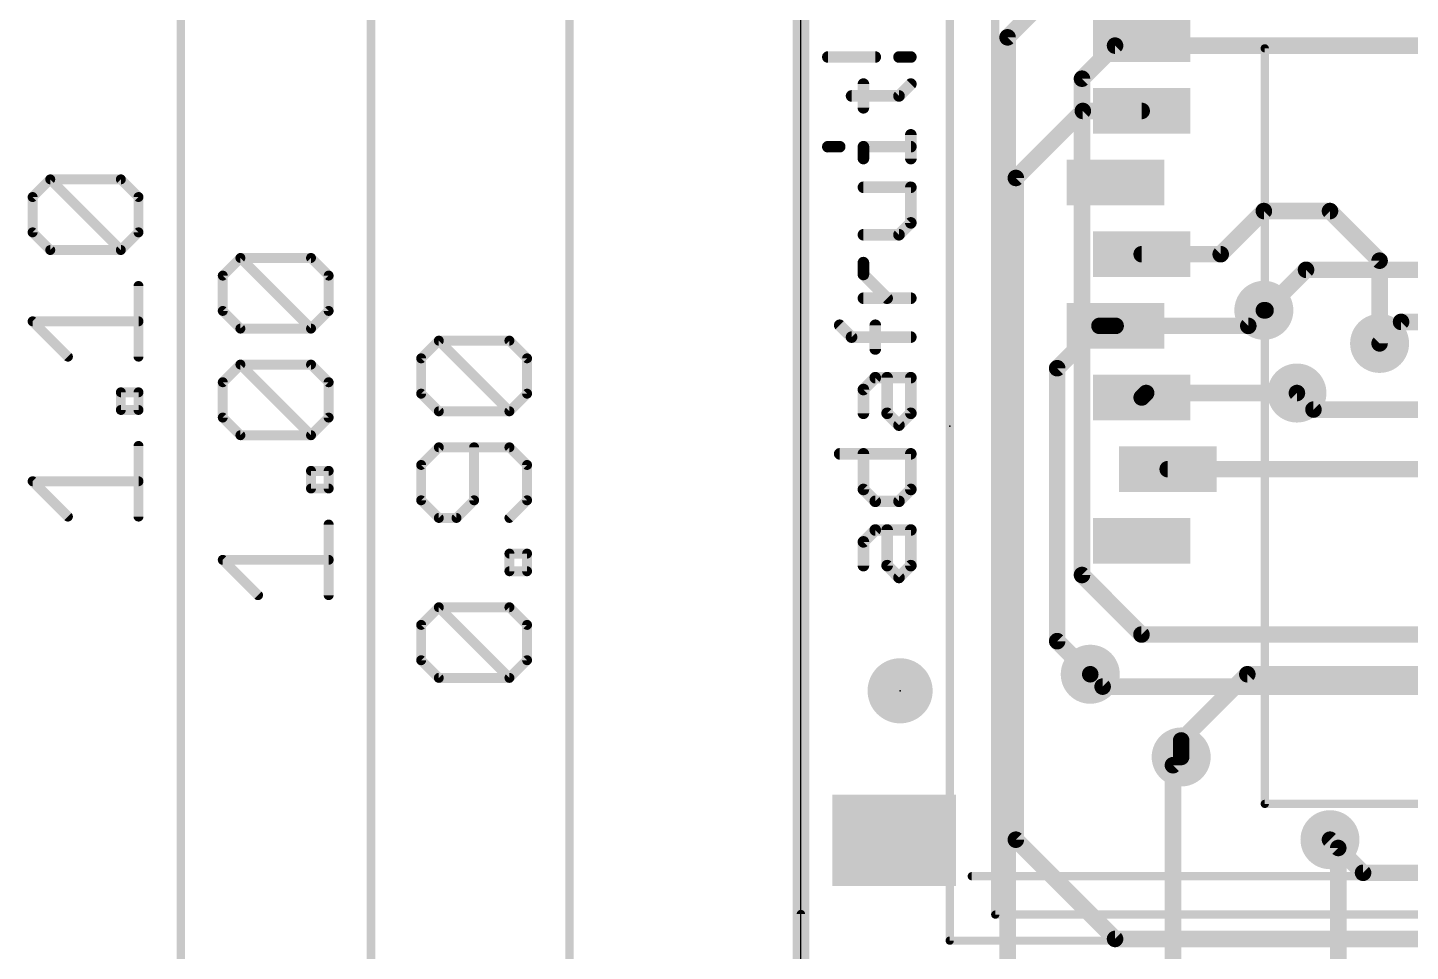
# Model space of a CAD drawing. Extents: x -13.4 to 36.9, y -18 to 22.9.
# Drawn here: x -13.4 to 7.84, y -4 to 10.18 of the extents above; entities that cross this region are included whole.
import ezdxf

# ---------------------------------------------------------------- set-up
doc = ezdxf.new("R2010")
doc.units = 0
for name, color, linetype in [('1', 12, 'CONTINUOUS'), ('16', 132, 'CONTINUOUS'), ('18', 110, 'CONTINUOUS'), ('20', 53, 'CONTINUOUS'), ('21', 40, 'CONTINUOUS'), ('22', 6, 'CONTINUOUS'), ('23', 53, 'CONTINUOUS'), ('24', 53, 'CONTINUOUS'), ('47', 253, 'CONTINUOUS')]:
    doc.layers.add(name, color=color, linetype=linetype)

# ---------------------------------------------------------------- blocks, each defined once
blk = doc.blocks.new('RECT')
blk.add_solid([(-0.5, -0.5), (0.5, -0.5), (-0.5, 0.5), (0.5, 0.5)])
blk = doc.blocks.new('PIE')
at = {"const_width": 0.5}
blk.add_lwpolyline([(0, -0.25, 1), (0, 0.25, 1), (0, -0.25)], format="xyb", dxfattribs=at)
blk = doc.blocks.new('ROUNDV')
at = {"const_width": 0.5}
blk.add_lwpolyline([(0, -0.25, 1), (0, 0.25, 1), (0, -0.25)], format="xyb", dxfattribs=at)

msp = doc.modelspace()

# ---------------------------------------------------------------- linework, layer by layer
at = {"layer": '1', "const_width": 0.254}
for points in [[(-1.524, 13.97), (-1.524, -8.763)], [(1.778, 7.874), (2.807, 8.903)], [(2.807, 8.903), (3.711, 8.903)], [(1.778, 7.874), (1.778, -2.286)], [(5.588, 7.366), (4.925, 6.703)], [(5.588, 7.366), (6.604, 7.366)], [(6.604, 7.366), (7.366, 6.604)], [(4.925, 6.703), (3.711, 6.703)], [(7.366, 6.604), (7.366, 5.334)], [(5.349, 5.603), (5.588, 5.842)], [(2.413, 4.953), (3.063, 5.603)], [(3.063, 5.603), (3.311, 5.603)], [(3.311, 5.603), (5.349, 5.603)], [(2.413, 0.762), (2.413, 4.953)], [(3.711, 4.503), (3.78, 4.572)], [(3.78, 4.572), (6.096, 4.572)], [(10.567, 3.403), (4.111, 3.403)], [(2.921, 0.254), (2.413, 0.762)], [(5.334, 0.254), (4.318, -0.762)], [(9.906, 0.254), (5.334, 0.254)], [(4.318, -0.762), (4.318, -1.016)], [(1.778, -2.286), (3.302, -3.81)], [(7.112, -2.794), (6.604, -2.286)], [(18.288, -2.794), (7.112, -2.794)], [(3.302, -3.81), (15.748, -3.81)]]:
    msp.add_lwpolyline(points, dxfattribs=at)
at = {"layer": '1', "const_width": 0.127}
for points in [[(2.807, 8.9665, 1), (2.807, 8.8395)], [(2.8519, 8.8581, 1), (2.7621, 8.9479)], [(3.711, 8.8395, 1), (3.711, 8.9665)], [(1.8415, 7.874, 1), (1.7145, 7.874)], [(1.7331, 7.9189, 1), (1.8229, 7.8291)], [(5.588, 7.4295, 1), (5.588, 7.3025)], [(5.6329, 7.3211, 1), (5.5431, 7.4109)], [(6.6489, 7.4109, 1), (6.5591, 7.3211)], [(6.604, 7.3025, 1), (6.604, 7.4295)], [(3.711, 6.7665, 1), (3.711, 6.6395)], [(4.8801, 6.7479, 1), (4.9699, 6.6581)], [(4.925, 6.6395, 1), (4.925, 6.7665)], [(7.4295, 6.604, 1), (7.3025, 6.604)], [(7.3211, 6.5591, 1), (7.4109, 6.6489)], [(5.6329, 5.7971, 1), (5.5431, 5.8869)], [(3.063, 5.6665, 1), (3.063, 5.5395)], [(3.1079, 5.5581, 1), (3.0181, 5.6479)], [(3.311, 5.6665, 1), (3.311, 5.5395)], [(3.311, 5.5395, 1), (3.311, 5.6665)], [(5.3041, 5.6479, 1), (5.3939, 5.5581)], [(5.349, 5.5395, 1), (5.349, 5.6665)], [(7.3025, 5.334, 1), (7.4295, 5.334)], [(2.4765, 4.953, 1), (2.3495, 4.953)], [(2.3681, 4.9979, 1), (2.4579, 4.9081)], [(3.78, 4.6355, 1), (3.78, 4.5085)], [(3.8249, 4.5271, 1), (3.7351, 4.6169)], [(6.096, 4.5085, 1), (6.096, 4.6355)], [(3.6661, 4.5479, 1), (3.7559, 4.4581)], [(4.111, 3.4665, 1), (4.111, 3.3395)], [(2.4579, 0.8069, 1), (2.3681, 0.7171)], [(2.3495, 0.762, 1), (2.4765, 0.762)], [(2.8761, 0.2091, 1), (2.9659, 0.2989)], [(5.334, 0.3175, 1), (5.334, 0.1905)], [(5.3789, 0.2091, 1), (5.2891, 0.2989)], [(4.3815, -0.762, 1), (4.2545, -0.762)], [(4.2731, -0.7171, 1), (4.3629, -0.8069)], [(4.2545, -1.016, 1), (4.3815, -1.016)], [(1.8229, -2.2411, 1), (1.7331, -2.3309)], [(1.7145, -2.286, 1), (1.8415, -2.286)], [(6.6489, -2.2411, 1), (6.5591, -2.3309)], [(7.112, -2.7305, 1), (7.112, -2.8575)], [(7.0671, -2.8389, 1), (7.1569, -2.7491)], [(3.302, -3.7465, 1), (3.302, -3.8735)], [(3.2571, -3.8549, 1), (3.3469, -3.7651)]]:
    msp.add_lwpolyline(points, format="xyb", dxfattribs=at)
at = {"layer": '16', "const_width": 0.254}
for points in [[(1.651, 10.033), (3.048, 11.43)], [(1.651, -6.35), (1.651, 10.033)], [(2.794, 9.398), (3.302, 9.906)], [(3.302, 9.906), (19.05, 9.906)], [(2.794, 1.778), (2.794, 9.398)], [(6.236, 6.464), (5.614, 5.842)], [(6.236, 6.464), (9.144, 6.464)], [(5.614, 5.842), (5.588, 5.842)], [(7.366, 5.334), (7.696, 5.664)], [(7.696, 5.664), (10.762, 5.664)], [(6.096, 4.572), (6.35, 4.318)], [(6.35, 4.318), (8.382, 4.318)], [(3.708, 0.864), (2.794, 1.778)], [(10.762, 0.864), (3.708, 0.864)], [(3.111, 0.064), (2.921, 0.254)], [(10.762, 0.064), (3.111, 0.064)], [(4.318, -1.016), (4.191, -1.143)], [(4.191, -1.143), (4.191, -6.35)], [(6.731, -2.413), (6.604, -2.286)], [(6.731, -6.35), (6.731, -2.413)]]:
    msp.add_lwpolyline(points, dxfattribs=at)
at = {"layer": '16', "const_width": 0.127}
for points in [[(1.7145, 10.033, 1), (1.5875, 10.033)], [(1.6061, 10.0779, 1), (1.6959, 9.9881)], [(3.302, 9.9695, 1), (3.302, 9.8425)], [(3.3469, 9.8611, 1), (3.2571, 9.9509)], [(2.8575, 9.398, 1), (2.7305, 9.398)], [(2.7491, 9.4429, 1), (2.8389, 9.3531)], [(6.236, 6.5275, 1), (6.236, 6.4005)], [(6.2809, 6.4191, 1), (6.1911, 6.5089)], [(5.588, 5.9055, 1), (5.588, 5.7785)], [(5.5691, 5.8869, 1), (5.6589, 5.7971)], [(5.614, 5.7785, 1), (5.614, 5.9055)], [(7.696, 5.7275, 1), (7.696, 5.6005)], [(7.7409, 5.6191, 1), (7.6511, 5.7089)], [(7.3211, 5.3789, 1), (7.4109, 5.2891)], [(6.1409, 4.6169, 1), (6.0511, 4.5271)], [(6.35, 4.3815, 1), (6.35, 4.2545)], [(6.3051, 4.2731, 1), (6.3949, 4.3629)], [(2.8389, 1.8229, 1), (2.7491, 1.7331)], [(2.7305, 1.778, 1), (2.8575, 1.778)], [(3.708, 0.9275, 1), (3.708, 0.8005)], [(3.6631, 0.8191, 1), (3.7529, 0.9089)], [(2.9659, 0.2989, 1), (2.8761, 0.2091)], [(3.111, 0.1275, 1), (3.111, 0.0005)], [(3.0661, 0.0191, 1), (3.1559, 0.1089)], [(4.2545, -1.143, 1), (4.1275, -1.143)], [(4.1461, -1.0981, 1), (4.2359, -1.1879)], [(4.3629, -1.0609, 1), (4.2731, -0.9711)], [(6.6489, -2.2411, 1), (6.5591, -2.3309)], [(6.7945, -2.413, 1), (6.6675, -2.413)], [(6.6861, -2.4579, 1), (6.7759, -2.3681)]]:
    msp.add_lwpolyline(points, format="xyb", dxfattribs=at)
at = {"layer": '20'}
msp.add_line((-1.524, -6.223), (-1.524, 16.51), dxfattribs=at)
at = {"layer": '21'}
for points, const_width in [([(-1.1102, 9.7308), (-0.3815, 9.7308)], 0.1778), ([(-0.0171, 9.7308), (0.1651, 9.7308)], 0.1778), ([(-0.5637, 8.9512), (-0.5637, 9.3156)], 0.1778), ([(-0.0171, 9.1334), (0.1651, 9.3156)], 0.1778), ([(-0.7458, 9.1334), (-0.0171, 9.1334)], 0.1778), ([(0.1651, 8.1716), (0.1651, 8.536)], 0.1778), ([(-1.1102, 8.3538), (-0.928, 8.3538)], 0.1778), ([(-0.5637, 8.1716), (-0.5637, 8.3538)], 0.1778), ([(-0.5637, 8.3538), (0.1651, 8.3538)], 0.1778), ([(0.1651, 7.7309), (-0.5637, 7.7309)], 0.1778), ([(0.1651, 7.1844), (0.1651, 7.7309)], 0.1778), ([(-0.0171, 7.0022), (0.1651, 7.1844)], 0.1778), ([(-0.5637, 7.0022), (-0.0171, 7.0022)], 0.1778), ([(-0.5637, 6.3921), (-0.5637, 6.5743)], 0.1778), ([(-0.1993, 6.0277), (-0.5637, 6.3921)], 0.1778), ([(0.1651, 6.0277), (-0.5637, 6.0277)], 0.1778), ([(-0.7458, 5.4303), (-0.928, 5.6125)], 0.1778), ([(-0.3815, 5.2481), (-0.3815, 5.6125)], 0.1778), ([(0.1651, 5.4303), (-0.7458, 5.4303)], 0.1778), ([(-0.5637, 4.6253), (-0.3815, 4.8074)], 0.1778), ([(-0.3815, 4.8074), (0.1651, 4.8074)], 0.1778), ([(-0.1993, 4.2609), (-0.1993, 4.8074)], 0.1778), ([(0.1651, 4.8074), (0.1651, 4.2609)], 0.1778), ([(-0.5637, 4.2609), (-0.5637, 4.6253)], 0.1778), ([(-0.0171, 4.0787), (-0.1993, 4.2609)], 0.1778), ([(0.1651, 4.2609), (-0.0171, 4.0787)], 0.1778), ([(-0.928, 3.6381), (0.1651, 3.6381)], 0.1778), ([(-0.5637, 3.0915), (-0.5637, 3.6381)], 0.1778), ([(0.1651, 3.6381), (0.1651, 3.0915)], 0.1778), ([(-0.3815, 2.9093), (-0.5637, 3.0915)], 0.1778), ([(-0.0171, 2.9093), (-0.3815, 2.9093)], 0.1778), ([(0.1651, 3.0915), (-0.0171, 2.9093)], 0.1778), ([(-0.5637, 2.2865), (-0.3815, 2.4687)], 0.1778), ([(-0.3815, 2.4687), (0.1651, 2.4687)], 0.1778), ([(-0.1993, 1.9221), (-0.1993, 2.4687)], 0.1778), ([(0.1651, 2.4687), (0.1651, 1.9221)], 0.1778), ([(-0.5637, 1.9221), (-0.5637, 2.2865)], 0.1778), ([(-0.0171, 1.7399), (-0.1993, 1.9221)], 0.1778), ([(0.1651, 1.9221), (-0.0171, 1.7399)], 0.1778), ([(14.451, -2.847), (1.101, -2.847)], 0.127)]:
    msp.add_lwpolyline(points, dxfattribs=dict(at, const_width=const_width))
for points, const_width in [([(-1.1102, 9.7752, 1), (-1.1102, 9.6863)], 0.0889), ([(-0.3815, 9.6863, 1), (-0.3815, 9.7752)], 0.0889), ([(-0.0171, 9.7752, 1), (-0.0171, 9.6863)], 0.0889), ([(0.1651, 9.6863, 1), (0.1651, 9.7752)], 0.0889), ([(-0.5192, 9.3156, 1), (-0.6081, 9.3156)], 0.0889), ([(0.1965, 9.2841, 1), (0.1337, 9.347)], 0.0889), ([(-0.7458, 9.1778, 1), (-0.7458, 9.0889)], 0.0889), ([(-0.0485, 9.1648, 1), (0.0143, 9.1019)], 0.0889), ([(-0.0171, 9.0889, 1), (-0.0171, 9.1778)], 0.0889), ([(-0.6081, 8.9512, 1), (-0.5192, 8.9512)], 0.0889), ([(0.2096, 8.536, 1), (0.1206, 8.536)], 0.0889), ([(-1.1102, 8.3982, 1), (-1.1102, 8.3093)], 0.0889), ([(-0.928, 8.3093, 1), (-0.928, 8.3982)], 0.0889), ([(-0.5637, 8.3982, 1), (-0.5637, 8.3093)], 0.0889), ([(-0.5192, 8.3538, 1), (-0.6081, 8.3538)], 0.0889), ([(0.1651, 8.3093, 1), (0.1651, 8.3982)], 0.0889), ([(-0.6081, 8.1716, 1), (-0.5192, 8.1716)], 0.0889), ([(0.1206, 8.1716, 1), (0.2096, 8.1716)], 0.0889), ([(-0.5637, 7.7754, 1), (-0.5637, 7.6865)], 0.0889), ([(0.2096, 7.7309, 1), (0.1206, 7.7309)], 0.0889), ([(0.1651, 7.6865, 1), (0.1651, 7.7754)], 0.0889), ([(0.1206, 7.1844, 1), (0.2096, 7.1844)], 0.0889), ([(0.1965, 7.1529, 1), (0.1337, 7.2158)], 0.0889), ([(-0.5637, 7.0466, 1), (-0.5637, 6.9577)], 0.0889), ([(-0.0485, 7.0336, 1), (0.0143, 6.9708)], 0.0889), ([(-0.0171, 6.9577, 1), (-0.0171, 7.0466)], 0.0889), ([(-0.5192, 6.5743, 1), (-0.6081, 6.5743)], 0.0889), ([(-0.5322, 6.4235, 1), (-0.5951, 6.3606)], 0.0889), ([(-0.6081, 6.3921, 1), (-0.5192, 6.3921)], 0.0889), ([(-0.5637, 6.0721, 1), (-0.5637, 5.9832)], 0.0889), ([(-0.2307, 5.9963, 1), (-0.1678, 6.0591)], 0.0889), ([(0.1651, 5.9832, 1), (0.1651, 6.0721)], 0.0889), ([(-0.8966, 5.6439, 1), (-0.9595, 5.581)], 0.0889), ([(-0.337, 5.6125, 1), (-0.4259, 5.6125)], 0.0889), ([(-0.7458, 5.4747, 1), (-0.7458, 5.3858)], 0.0889), ([(-0.7773, 5.3988, 1), (-0.7144, 5.4617)], 0.0889), ([(0.1651, 5.3858, 1), (0.1651, 5.4747)], 0.0889), ([(-0.4259, 5.2481, 1), (-0.337, 5.2481)], 0.0889), ([(-0.3815, 4.8519, 1), (-0.3815, 4.763)], 0.0889), ([(-0.35, 4.776, 1), (-0.4129, 4.8389)], 0.0889), ([(-0.1548, 4.8074, 1), (-0.2437, 4.8074)], 0.0889), ([(0.2096, 4.8074, 1), (0.1206, 4.8074)], 0.0889), ([(0.1651, 4.763, 1), (0.1651, 4.8519)], 0.0889), ([(-0.5951, 4.6567, 1), (-0.5322, 4.5938)], 0.0889), ([(-0.5192, 4.6253, 1), (-0.6081, 4.6253)], 0.0889), ([(-0.6081, 4.2609, 1), (-0.5192, 4.2609)], 0.0889), ([(-0.1678, 4.2923, 1), (-0.2307, 4.2295)], 0.0889), ([(-0.2437, 4.2609, 1), (-0.1548, 4.2609)], 0.0889), ([(0.1206, 4.2609, 1), (0.2096, 4.2609)], 0.0889), ([(0.1965, 4.2295, 1), (0.1337, 4.2923)], 0.0889), ([(-0.0485, 4.1101, 1), (0.0143, 4.0473)], 0.0889), ([(-0.0485, 4.0473, 1), (0.0143, 4.1101)], 0.0889), ([(-0.928, 3.6825, 1), (-0.928, 3.5936)], 0.0889), ([(-0.5192, 3.6381, 1), (-0.6081, 3.6381)], 0.0889), ([(0.2096, 3.6381, 1), (0.1206, 3.6381)], 0.0889), ([(0.1651, 3.5936, 1), (0.1651, 3.6825)], 0.0889), ([(-0.5322, 3.1229, 1), (-0.5951, 3.0601)], 0.0889), ([(-0.6081, 3.0915, 1), (-0.5192, 3.0915)], 0.0889), ([(-0.3815, 2.9537, 1), (-0.3815, 2.8648)], 0.0889), ([(-0.4129, 2.8779, 1), (-0.35, 2.9407)], 0.0889), ([(-0.0485, 2.9407, 1), (0.0143, 2.8779)], 0.0889), ([(-0.0171, 2.8648, 1), (-0.0171, 2.9537)], 0.0889), ([(0.1206, 3.0915, 1), (0.2096, 3.0915)], 0.0889), ([(0.1965, 3.0601, 1), (0.1337, 3.1229)], 0.0889), ([(-0.3815, 2.5131, 1), (-0.3815, 2.4242)], 0.0889), ([(-0.35, 2.4372, 1), (-0.4129, 2.5001)], 0.0889), ([(-0.1548, 2.4687, 1), (-0.2437, 2.4687)], 0.0889), ([(0.2096, 2.4687, 1), (0.1206, 2.4687)], 0.0889), ([(0.1651, 2.4242, 1), (0.1651, 2.5131)], 0.0889), ([(-0.5951, 2.3179, 1), (-0.5322, 2.255)], 0.0889), ([(-0.5192, 2.2865, 1), (-0.6081, 2.2865)], 0.0889), ([(-0.6081, 1.9221, 1), (-0.5192, 1.9221)], 0.0889), ([(-0.1678, 1.9535, 1), (-0.2307, 1.8907)], 0.0889), ([(-0.2437, 1.9221, 1), (-0.1548, 1.9221)], 0.0889), ([(0.1206, 1.9221, 1), (0.2096, 1.9221)], 0.0889), ([(0.1965, 1.8907, 1), (0.1337, 1.9535)], 0.0889), ([(-0.0485, 1.7713, 1), (0.0143, 1.7085)], 0.0889), ([(-0.0485, 1.7085, 1), (0.0143, 1.7713)], 0.0889), ([(1.101, -2.8152, 1), (1.101, -2.8788)], 0.0635)]:
    msp.add_lwpolyline(points, format="xyb", dxfattribs=dict(at, const_width=const_width))
at = {"layer": '22', "const_width": 0.127}
for points in [[(0.762, -3.836), (0.762, 11.964)], [(1.462, 11.564), (1.462, -3.436)], [(25.762, 9.864), (5.602, 9.864)], [(5.602, 9.864), (5.602, -1.736)], [(5.602, -1.736), (25.762, -1.736)], [(1.462, -3.436), (27.262, -3.436)], [(27.762, -3.836), (0.762, -3.836)]]:
    msp.add_lwpolyline(points, dxfattribs=at)
at = {"layer": '22', "const_width": 0.0635}
for points in [[(5.602, 9.8958, 1), (5.602, 9.8323)], [(5.6338, 9.864, 1), (5.5703, 9.864)], [(5.602, -1.7043, 1), (5.602, -1.7677)], [(5.5703, -1.736, 1), (5.6338, -1.736)], [(1.462, -3.4042, 1), (1.462, -3.4678)], [(1.4303, -3.436, 1), (1.4937, -3.436)], [(0.762, -3.8043, 1), (0.762, -3.8678)], [(0.7303, -3.836, 1), (0.7937, -3.836)]]:
    msp.add_lwpolyline(points, format="xyb", dxfattribs=at)
at = {"layer": '23'}
msp.add_point((0, 0), dxfattribs=at)
at = {"layer": '24'}
msp.add_point((0.762, 4.064), dxfattribs=at)
at = {"layer": '47'}
for points, const_width in [([(-11.049, -8.825), (-11.049, 18.985)], 0.13), ([(-8.128, -8.698), (-8.128, 16.445)], 0.13), ([(-5.08, -8.698), (-5.08, 13.905)], 0.13), ([(-13.3267, 7.5812), (-13.0555, 7.8524)], 0.1524), ([(-13.0555, 7.8524), (-11.9709, 7.8524)], 0.1524), ([(-11.9709, 6.7677), (-13.0555, 7.8524)], 0.1524), ([(-11.9709, 7.8524), (-11.6997, 7.5812)], 0.1524), ([(-13.3267, 7.0389), (-13.3267, 7.5812)], 0.1524), ([(-11.6997, 7.5812), (-11.6997, 7.0389)], 0.1524), ([(-13.0555, 6.7677), (-13.3267, 7.0389)], 0.1524), ([(-11.6997, 7.0389), (-11.9709, 6.7677)], 0.1524), ([(-11.9709, 6.7677), (-13.0555, 6.7677)], 0.1524), ([(-10.4057, 6.3747), (-10.1345, 6.6459)], 0.1524), ([(-10.1345, 6.6459), (-9.0499, 6.6459)], 0.1524), ([(-9.0499, 5.5612), (-10.1345, 6.6459)], 0.1524), ([(-9.0499, 6.6459), (-8.7787, 6.3747)], 0.1524), ([(-10.4057, 5.8324), (-10.4057, 6.3747)], 0.1524), ([(-8.7787, 6.3747), (-8.7787, 5.8324)], 0.1524), ([(-11.6997, 5.1305), (-11.6997, 6.2152)], 0.1524), ([(-12.7844, 5.1305), (-13.3267, 5.6729)], 0.1524), ([(-13.3267, 5.6729), (-11.6997, 5.6729)], 0.1524), ([(-10.1345, 5.5612), (-10.4057, 5.8324)], 0.1524), ([(-8.7787, 5.8324), (-9.0499, 5.5612)], 0.1524), ([(-9.0499, 5.5612), (-10.1345, 5.5612)], 0.1524), ([(-7.3577, 5.1047), (-7.0865, 5.3759)], 0.1524), ([(-7.0865, 5.3759), (-6.0019, 5.3759)], 0.1524), ([(-6.0019, 4.2912), (-7.0865, 5.3759)], 0.1524), ([(-6.0019, 5.3759), (-5.7307, 5.1047)], 0.1524), ([(-7.3577, 4.5624), (-7.3577, 5.1047)], 0.1524), ([(-5.7307, 5.1047), (-5.7307, 4.5624)], 0.1524), ([(-10.4057, 4.7375), (-10.1345, 5.0087)], 0.1524), ([(-10.1345, 5.0087), (-9.0499, 5.0087)], 0.1524), ([(-9.0499, 3.924), (-10.1345, 5.0087)], 0.1524), ([(-9.0499, 5.0087), (-8.7787, 4.7375)], 0.1524), ([(-10.4057, 4.1952), (-10.4057, 4.7375)], 0.1524), ([(-8.7787, 4.7375), (-8.7787, 4.1952)], 0.1524), ([(-11.9709, 4.312), (-11.9709, 4.5831)], 0.1524), ([(-11.9709, 4.5831), (-11.6997, 4.5831)], 0.1524), ([(-11.6997, 4.5831), (-11.6997, 4.312)], 0.1524), ([(-7.0865, 4.2912), (-7.3577, 4.5624)], 0.1524), ([(-5.7307, 4.5624), (-6.0019, 4.2912)], 0.1524), ([(-11.6997, 4.312), (-11.9709, 4.312)], 0.1524), ([(-10.1345, 3.924), (-10.4057, 4.1952)], 0.1524), ([(-8.7787, 4.1952), (-9.0499, 3.924)], 0.1524), ([(-6.0019, 4.2912), (-7.0865, 4.2912)], 0.1524), ([(-11.6997, 2.6748), (-11.6997, 3.7595)], 0.1524), ([(-9.0499, 3.924), (-10.1345, 3.924)], 0.1524), ([(-7.0865, 3.7387), (-7.3577, 3.4675)], 0.1524), ([(-6.0019, 3.7387), (-7.0865, 3.7387)], 0.1524), ([(-6.5442, 2.9252), (-6.5442, 3.7387)], 0.1524), ([(-5.7307, 3.4675), (-6.0019, 3.7387)], 0.1524), ([(-9.0499, 3.1055), (-9.0499, 3.3766)], 0.1524), ([(-9.0499, 3.3766), (-8.7787, 3.3766)], 0.1524), ([(-8.7787, 3.3766), (-8.7787, 3.1055)], 0.1524), ([(-7.3577, 3.4675), (-7.3577, 2.9252)], 0.1524), ([(-5.7307, 2.9252), (-5.7307, 3.4675)], 0.1524), ([(-12.7844, 2.6748), (-13.3267, 3.2171)], 0.1524), ([(-13.3267, 3.2171), (-11.6997, 3.2171)], 0.1524), ([(-8.7787, 3.1055), (-9.0499, 3.1055)], 0.1524), ([(-7.3577, 2.9252), (-7.0865, 2.654)], 0.1524), ([(-6.8154, 2.654), (-6.5442, 2.9252)], 0.1524), ([(-6.0019, 2.654), (-5.7307, 2.9252)], 0.1524), ([(-8.7787, 1.4683), (-8.7787, 2.553)], 0.1524), ([(-7.0865, 2.654), (-6.8154, 2.654)], 0.1524), ([(-6.0019, 1.8355), (-6.0019, 2.1066)], 0.1524), ([(-6.0019, 2.1066), (-5.7307, 2.1066)], 0.1524), ([(-5.7307, 2.1066), (-5.7307, 1.8355)], 0.1524), ([(-9.8634, 1.4683), (-10.4057, 2.0106)], 0.1524), ([(-10.4057, 2.0106), (-8.7787, 2.0106)], 0.1524), ([(-5.7307, 1.8355), (-6.0019, 1.8355)], 0.1524), ([(-7.3577, 1.0118), (-7.0865, 1.283)], 0.1524), ([(-7.0865, 1.283), (-6.0019, 1.283)], 0.1524), ([(-6.0019, 0.1983), (-7.0865, 1.283)], 0.1524), ([(-6.0019, 1.283), (-5.7307, 1.0118)], 0.1524), ([(-7.3577, 0.4695), (-7.3577, 1.0118)], 0.1524), ([(-5.7307, 1.0118), (-5.7307, 0.4695)], 0.1524), ([(-7.0865, 0.1983), (-7.3577, 0.4695)], 0.1524), ([(-5.7307, 0.4695), (-6.0019, 0.1983)], 0.1524), ([(-6.0019, 0.1983), (-7.0865, 0.1983)], 0.1524), ([(-1.524, -3.429), (-1.524, -17.952)], 0.13)]:
    msp.add_lwpolyline(points, dxfattribs=dict(at, const_width=const_width))
for points, const_width in [([(-13.0286, 7.8793, 1), (-13.0825, 7.8254)], 0.0762), ([(-13.0555, 7.8905, 1), (-13.0555, 7.8143)], 0.0762), ([(-13.0286, 7.8254, 1), (-13.0825, 7.8793)], 0.0762), ([(-11.9439, 7.8793, 1), (-11.9978, 7.8254)], 0.0762), ([(-11.9709, 7.8143, 1), (-11.9709, 7.8905)], 0.0762), ([(-13.2886, 7.5812, 1), (-13.3648, 7.5812)], 0.0762), ([(-11.6616, 7.5812, 1), (-11.7378, 7.5812)], 0.0762), ([(-13.3536, 7.6081, 1), (-13.2997, 7.5543)], 0.0762), ([(-11.7266, 7.5543, 1), (-11.6728, 7.6081)], 0.0762), ([(-13.2997, 7.0658, 1), (-13.3536, 7.0119)], 0.0762), ([(-13.3648, 7.0389, 1), (-13.2886, 7.0389)], 0.0762), ([(-11.7378, 7.0389, 1), (-11.6616, 7.0389)], 0.0762), ([(-11.6728, 7.0119, 1), (-11.7266, 7.0658)], 0.0762), ([(-13.0555, 6.8058, 1), (-13.0555, 6.7296)], 0.0762), ([(-13.0825, 6.7408, 1), (-13.0286, 6.7946)], 0.0762), ([(-11.9978, 6.7946, 1), (-11.9439, 6.7408)], 0.0762), ([(-11.9978, 6.7408, 1), (-11.9439, 6.7946)], 0.0762), ([(-11.9709, 6.7296, 1), (-11.9709, 6.8058)], 0.0762), ([(-10.1076, 6.6728, 1), (-10.1615, 6.6189)], 0.0762), ([(-10.1345, 6.684, 1), (-10.1345, 6.6078)], 0.0762), ([(-10.1076, 6.6189, 1), (-10.1615, 6.6728)], 0.0762), ([(-9.0229, 6.6728, 1), (-9.0768, 6.6189)], 0.0762), ([(-9.0499, 6.6078, 1), (-9.0499, 6.684)], 0.0762), ([(-10.3676, 6.3747, 1), (-10.4438, 6.3747)], 0.0762), ([(-10.4326, 6.4016, 1), (-10.3787, 6.3478)], 0.0762), ([(-8.7406, 6.3747, 1), (-8.8168, 6.3747)], 0.0762), ([(-8.8056, 6.3478, 1), (-8.7518, 6.4016)], 0.0762), ([(-11.6616, 6.2152, 1), (-11.7378, 6.2152)], 0.0762), ([(-13.2997, 5.6998, 1), (-13.3536, 5.6459)], 0.0762), ([(-13.3267, 5.711, 1), (-13.3267, 5.6348)], 0.0762), ([(-11.6997, 5.6348, 1), (-11.6997, 5.711)], 0.0762), ([(-10.3787, 5.8593, 1), (-10.4326, 5.8054)], 0.0762), ([(-10.4438, 5.8324, 1), (-10.3676, 5.8324)], 0.0762), ([(-8.8168, 5.8324, 1), (-8.7406, 5.8324)], 0.0762), ([(-8.7518, 5.8054, 1), (-8.8056, 5.8593)], 0.0762), ([(-10.1345, 5.5993, 1), (-10.1345, 5.5231)], 0.0762), ([(-10.1615, 5.5343, 1), (-10.1076, 5.5881)], 0.0762), ([(-9.0768, 5.5881, 1), (-9.0229, 5.5343)], 0.0762), ([(-9.0768, 5.5343, 1), (-9.0229, 5.5881)], 0.0762), ([(-9.0499, 5.5231, 1), (-9.0499, 5.5993)], 0.0762), ([(-7.0596, 5.4028, 1), (-7.1135, 5.3489)], 0.0762), ([(-7.0865, 5.414, 1), (-7.0865, 5.3378)], 0.0762), ([(-7.0596, 5.3489, 1), (-7.1135, 5.4028)], 0.0762), ([(-5.9749, 5.4028, 1), (-6.0288, 5.3489)], 0.0762), ([(-6.0019, 5.3378, 1), (-6.0019, 5.414)], 0.0762), ([(-12.8113, 5.1036, 1), (-12.7574, 5.1575)], 0.0762), ([(-11.7378, 5.1305, 1), (-11.6616, 5.1305)], 0.0762), ([(-7.3196, 5.1047, 1), (-7.3958, 5.1047)], 0.0762), ([(-7.3846, 5.1316, 1), (-7.3307, 5.0778)], 0.0762), ([(-5.6926, 5.1047, 1), (-5.7688, 5.1047)], 0.0762), ([(-5.7576, 5.0778, 1), (-5.7038, 5.1316)], 0.0762), ([(-10.1345, 5.0468, 1), (-10.1345, 4.9706)], 0.0762), ([(-10.1076, 5.0356, 1), (-10.1615, 4.9818)], 0.0762), ([(-10.1076, 4.9818, 1), (-10.1615, 5.0356)], 0.0762), ([(-9.0229, 5.0356, 1), (-9.0768, 4.9818)], 0.0762), ([(-9.0499, 4.9706, 1), (-9.0499, 5.0468)], 0.0762), ([(-10.3676, 4.7375, 1), (-10.4438, 4.7375)], 0.0762), ([(-10.4326, 4.7645, 1), (-10.3787, 4.7106)], 0.0762), ([(-8.7406, 4.7375, 1), (-8.8168, 4.7375)], 0.0762), ([(-8.8056, 4.7106, 1), (-8.7518, 4.7645)], 0.0762), ([(-11.9328, 4.5831, 1), (-12.009, 4.5831)], 0.0762), ([(-11.9709, 4.6212, 1), (-11.9709, 4.545)], 0.0762), ([(-11.6616, 4.5831, 1), (-11.7378, 4.5831)], 0.0762), ([(-11.6997, 4.545, 1), (-11.6997, 4.6212)], 0.0762), ([(-7.3307, 4.5893, 1), (-7.3846, 4.5354)], 0.0762), ([(-7.3958, 4.5624, 1), (-7.3196, 4.5624)], 0.0762), ([(-5.7688, 4.5624, 1), (-5.6926, 4.5624)], 0.0762), ([(-5.7038, 4.5354, 1), (-5.7576, 4.5893)], 0.0762), ([(-11.9709, 4.3501, 1), (-11.9709, 4.2739)], 0.0762), ([(-12.009, 4.312, 1), (-11.9328, 4.312)], 0.0762), ([(-11.7378, 4.312, 1), (-11.6616, 4.312)], 0.0762), ([(-11.6997, 4.2739, 1), (-11.6997, 4.3501)], 0.0762), ([(-10.3787, 4.2221, 1), (-10.4326, 4.1683)], 0.0762), ([(-8.7518, 4.1683, 1), (-8.8056, 4.2221)], 0.0762), ([(-7.0865, 4.3293, 1), (-7.0865, 4.2531)], 0.0762), ([(-7.1135, 4.2643, 1), (-7.0596, 4.3181)], 0.0762), ([(-6.0288, 4.3181, 1), (-5.9749, 4.2643)], 0.0762), ([(-6.0288, 4.2643, 1), (-5.9749, 4.3181)], 0.0762), ([(-6.0019, 4.2531, 1), (-6.0019, 4.3293)], 0.0762), ([(-10.4438, 4.1952, 1), (-10.3676, 4.1952)], 0.0762), ([(-8.8168, 4.1952, 1), (-8.7406, 4.1952)], 0.0762), ([(-11.6616, 3.7595, 1), (-11.7378, 3.7595)], 0.0762), ([(-10.1345, 3.9621, 1), (-10.1345, 3.8859)], 0.0762), ([(-10.1615, 3.8971, 1), (-10.1076, 3.951)], 0.0762), ([(-9.0768, 3.951, 1), (-9.0229, 3.8971)], 0.0762), ([(-9.0768, 3.8971, 1), (-9.0229, 3.951)], 0.0762), ([(-9.0499, 3.8859, 1), (-9.0499, 3.9621)], 0.0762), ([(-7.0865, 3.7768, 1), (-7.0865, 3.7006)], 0.0762), ([(-7.0596, 3.7118, 1), (-7.1135, 3.7656)], 0.0762), ([(-6.5061, 3.7387, 1), (-6.5823, 3.7387)], 0.0762), ([(-5.9749, 3.7656, 1), (-6.0288, 3.7118)], 0.0762), ([(-6.0019, 3.7006, 1), (-6.0019, 3.7768)], 0.0762), ([(-9.0118, 3.3766, 1), (-9.088, 3.3766)], 0.0762), ([(-9.0499, 3.4147, 1), (-9.0499, 3.3385)], 0.0762), ([(-8.7406, 3.3766, 1), (-8.8168, 3.3766)], 0.0762), ([(-8.7787, 3.3385, 1), (-8.7787, 3.4147)], 0.0762), ([(-7.3196, 3.4675, 1), (-7.3958, 3.4675)], 0.0762), ([(-7.3846, 3.4945, 1), (-7.3307, 3.4406)], 0.0762), ([(-5.6926, 3.4675, 1), (-5.7688, 3.4675)], 0.0762), ([(-5.7576, 3.4406, 1), (-5.7038, 3.4945)], 0.0762), ([(-13.2997, 3.2441, 1), (-13.3536, 3.1902)], 0.0762), ([(-13.3267, 3.2552, 1), (-13.3267, 3.179)], 0.0762), ([(-11.6997, 3.179, 1), (-11.6997, 3.2552)], 0.0762), ([(-9.0499, 3.1436, 1), (-9.0499, 3.0674)], 0.0762), ([(-9.088, 3.1055, 1), (-9.0118, 3.1055)], 0.0762), ([(-8.8168, 3.1055, 1), (-8.7406, 3.1055)], 0.0762), ([(-8.7787, 3.0674, 1), (-8.7787, 3.1436)], 0.0762), ([(-7.3307, 2.9521, 1), (-7.3846, 2.8983)], 0.0762), ([(-6.5173, 2.8983, 1), (-6.5711, 2.9521)], 0.0762), ([(-5.7038, 2.8983, 1), (-5.7576, 2.9521)], 0.0762), ([(-7.3958, 2.9252, 1), (-7.3196, 2.9252)], 0.0762), ([(-6.5823, 2.9252, 1), (-6.5061, 2.9252)], 0.0762), ([(-5.7688, 2.9252, 1), (-5.6926, 2.9252)], 0.0762), ([(-12.8113, 2.6479, 1), (-12.7574, 2.7018)], 0.0762), ([(-11.7378, 2.6748, 1), (-11.6616, 2.6748)], 0.0762), ([(-8.7406, 2.553, 1), (-8.8168, 2.553)], 0.0762), ([(-7.0865, 2.6921, 1), (-7.0865, 2.6159)], 0.0762), ([(-7.1135, 2.6271, 1), (-7.0596, 2.681)], 0.0762), ([(-6.8423, 2.681, 1), (-6.7884, 2.6271)], 0.0762), ([(-6.8154, 2.6159, 1), (-6.8154, 2.6921)], 0.0762), ([(-6.0288, 2.681, 1), (-5.9749, 2.6271)], 0.0762), ([(-5.9638, 2.1066, 1), (-6.04, 2.1066)], 0.0762), ([(-6.0019, 2.1447, 1), (-6.0019, 2.0685)], 0.0762), ([(-5.6926, 2.1066, 1), (-5.7688, 2.1066)], 0.0762), ([(-5.7307, 2.0685, 1), (-5.7307, 2.1447)], 0.0762), ([(-10.3787, 2.0376, 1), (-10.4326, 1.9837)], 0.0762), ([(-10.4057, 2.0487, 1), (-10.4057, 1.9725)], 0.0762), ([(-8.7787, 1.9725, 1), (-8.7787, 2.0487)], 0.0762), ([(-6.0019, 1.8736, 1), (-6.0019, 1.7974)], 0.0762), ([(-6.04, 1.8355, 1), (-5.9638, 1.8355)], 0.0762), ([(-5.7688, 1.8355, 1), (-5.6926, 1.8355)], 0.0762), ([(-5.7307, 1.7974, 1), (-5.7307, 1.8736)], 0.0762), ([(-9.8903, 1.4414, 1), (-9.8364, 1.4953)], 0.0762), ([(-8.8168, 1.4683, 1), (-8.7406, 1.4683)], 0.0762), ([(-7.0596, 1.3099, 1), (-7.1135, 1.256)], 0.0762), ([(-7.0865, 1.3211, 1), (-7.0865, 1.2449)], 0.0762), ([(-7.0596, 1.256, 1), (-7.1135, 1.3099)], 0.0762), ([(-5.9749, 1.3099, 1), (-6.0288, 1.256)], 0.0762), ([(-6.0019, 1.2449, 1), (-6.0019, 1.3211)], 0.0762), ([(-7.3196, 1.0118, 1), (-7.3958, 1.0118)], 0.0762), ([(-7.3846, 1.0387, 1), (-7.3307, 0.9849)], 0.0762), ([(-5.6926, 1.0118, 1), (-5.7688, 1.0118)], 0.0762), ([(-5.7576, 0.9849, 1), (-5.7038, 1.0387)], 0.0762), ([(-7.3307, 0.4964, 1), (-7.3846, 0.4425)], 0.0762), ([(-7.3958, 0.4695, 1), (-7.3196, 0.4695)], 0.0762), ([(-5.7688, 0.4695, 1), (-5.6926, 0.4695)], 0.0762), ([(-5.7038, 0.4425, 1), (-5.7576, 0.4964)], 0.0762), ([(-7.0865, 0.2364, 1), (-7.0865, 0.1602)], 0.0762), ([(-7.1135, 0.1714, 1), (-7.0596, 0.2253)], 0.0762), ([(-6.0288, 0.2253, 1), (-5.9749, 0.1714)], 0.0762), ([(-6.0288, 0.1714, 1), (-5.9749, 0.2253)], 0.0762), ([(-6.0019, 0.1602, 1), (-6.0019, 0.2364)], 0.0762), ([(-1.4915, -3.429, 1), (-1.5565, -3.429)], 0.065)]:
    msp.add_lwpolyline(points, format="xyb", dxfattribs=dict(at, const_width=const_width))

# ---------------------------------------------------------------- block references
at = {"layer": '1', "rotation": 270}
for p, xscale, yscale in [((3.711, 10.003), 0.7, 1.5), ((3.711, 8.903), 0.7, 1.5), ((3.311, 7.803), 0.7, 1.5), ((3.711, 6.703), 0.7, 1.5), ((3.311, 5.603), 0.7, 1.5), ((3.711, 4.503), 0.7, 1.5), ((4.111, 3.403), 0.7, 1.5), ((3.711, 2.303), 0.7, 1.5), ((-0.089, -2.297), 1.4, 1.9)]:
    msp.add_blockref('RECT', p, dxfattribs=dict(at, xscale=xscale, yscale=yscale))
at = {"layer": '1'}
msp.add_blockref('PIE', (0, 0), dxfattribs=at)
at = {"layer": '18', "xscale": 0.9064, "yscale": 0.9064}
for p in [(5.588, 5.842), (5.588, 5.842), (7.366, 5.334), (7.366, 5.334), (6.096, 4.572), (6.096, 4.572), (2.921, 0.254), (2.921, 0.254), (4.318, -1.016), (4.318, -1.016), (6.604, -2.286), (6.604, -2.286)]:
    msp.add_blockref('ROUNDV', p, dxfattribs=at)

doc.saveas('drawing.dxf')
